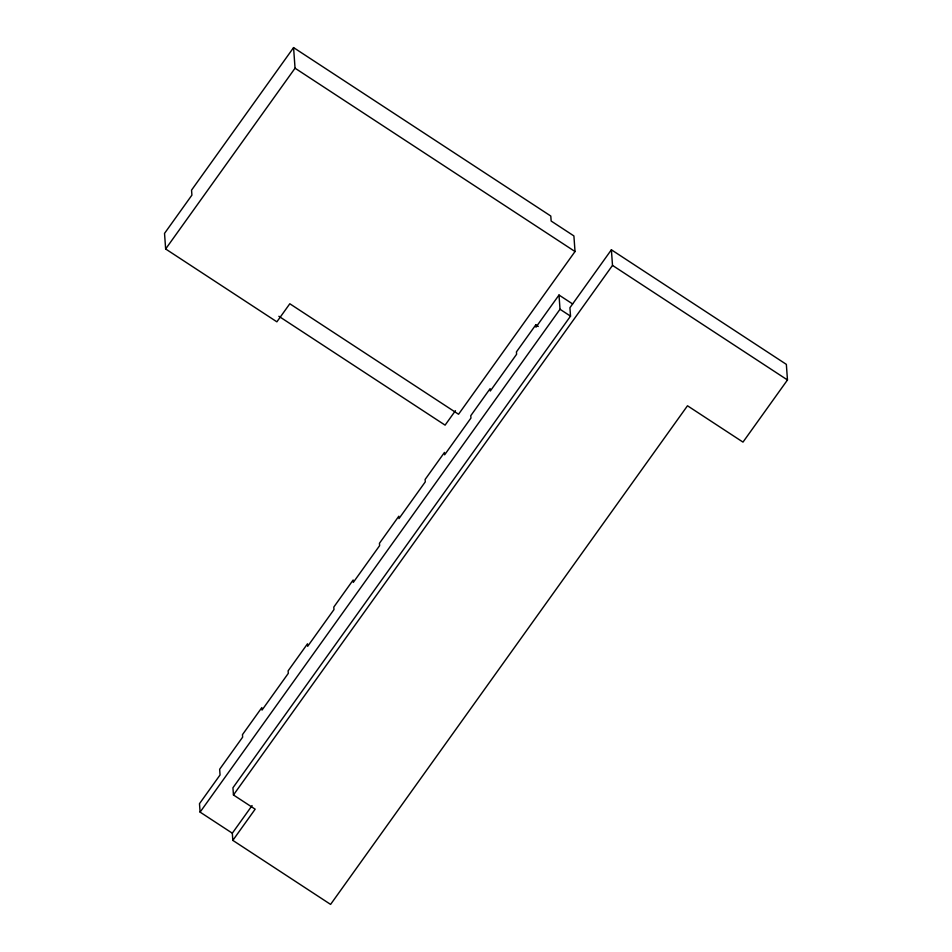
<?xml version="1.0" encoding="UTF-8"?>
<svg xmlns="http://www.w3.org/2000/svg" width="952" height="952" viewBox="0 0 952 952"><rect width="100%" height="100%" fill="white"/><g stroke="black" fill="none" stroke-linecap="round" stroke-linejoin="round"><path stroke-width="1.43" d="M293.573 47.6L191.554 190.126L191.911 195.124L164.529 233.383L165.648 248.984L276.877 321.824L289.813 303.759L458.543 414.251L575.02 251.53L573.901 235.929L551.148 221.031L550.792 216.033L293.573 47.6L295.049 68.199L165.648 248.984M455.449 410.693L445.096 425.139L278.853 316.278M538.273 326.465L535.798 324.846L516.436 351.895L516.603 354.263L490.304 390.998L490.137 388.63L470.776 415.691L470.942 418.059L444.643 454.794L444.477 452.426L425.116 479.487L425.282 481.855L398.983 518.59L398.817 516.222L379.455 543.283L379.622 545.639L353.323 582.374L353.156 580.018L333.795 607.067L333.973 609.566L307.675 646.301L307.496 643.814L288.123 670.862L288.301 673.35L262.014 710.085L261.836 707.598L242.462 734.658L242.641 737.145L219.65 769.275L220.055 774.964L199.492 803.678L200.099 812.115L232.312 833.202L232.823 840.378L330.594 904.4L687.487 405.778L742.988 442.109L787.471 379.967L786.352 364.366L611.386 249.793L569.927 307.722L570.522 316.147L232.942 787.78L233.454 794.968L255.16 809.176L232.823 840.378M572.616 303.95L559.002 295.037L535.964 327.202L535.798 324.846M200.099 812.115L560.014 309.269L559.002 295.037M233.454 794.968L612.505 265.394L611.386 249.793M232.312 833.202L252.066 805.594M612.505 265.394L787.471 379.967M295.049 68.199L575.02 251.53M560.014 309.269L570.522 316.147"/></g></svg>
